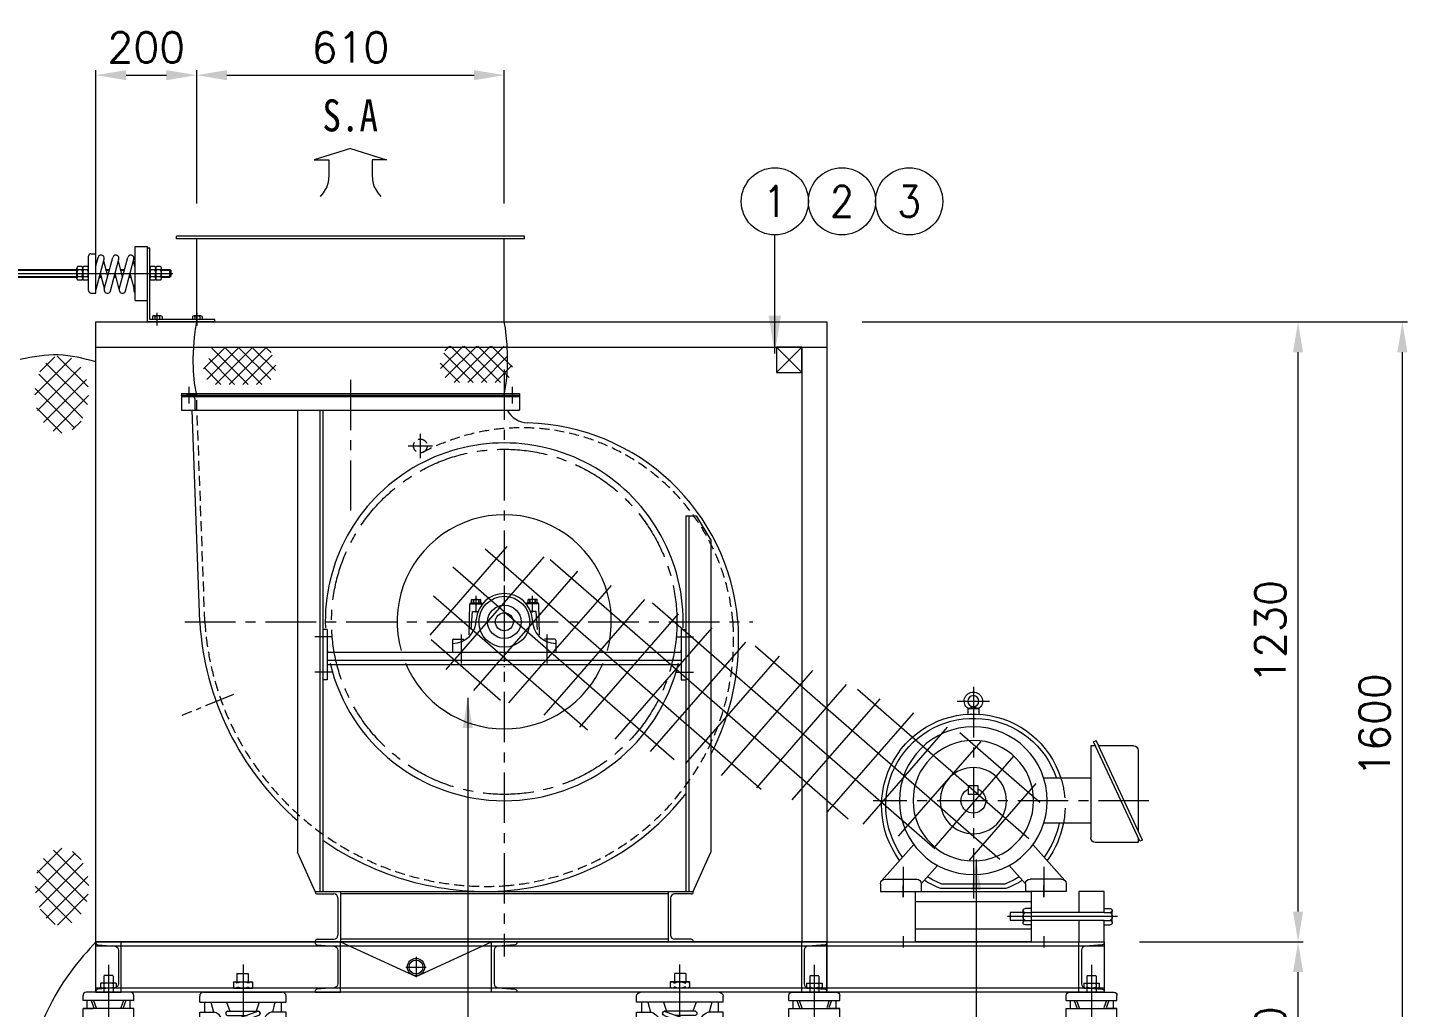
# Model space of a CAD drawing. Extents: x -122 to 18192, y -547 to 12454.
# Drawn here: x 5284 to 8020, y 2847 to 4791 of the extents above; entities that cross this region are included whole.
import ezdxf
from ezdxf.enums import TextEntityAlignment as Align

# ---------------------------------------------------------------- set-up
doc = ezdxf.new("R2010")
doc.units = 0
doc.header["$LTSCALE"] = 80
doc.header["$MEASUREMENT"] = 0
for name, pattern in [('CEN', [26, 20, -2, 2, -2]), ('CENTER', [2, 1.25, -0.25, 0.25, -0.25]), ('CENTER2', [1.125, 0.75, -0.125, 0.125, -0.125]), ('CENTERX2', [4, 2.5, -0.5, 0.5, -0.5]), ('HIDDEN', [0.375, 0.25, -0.125]), ('HIDDENX2', [0.75, 0.5, -0.25])]:
    doc.linetypes.add(name, pattern=pattern)
doc.layers.get('0').update_dxf_attribs({"linetype": 'CONTINUOUS', "lineweight": 18})
doc.layers.get('DEFPOINTS').update_dxf_attribs({"linetype": 'CONTINUOUS', "lineweight": 18})
for name, color, linetype, lineweight in [('12', 1, 'CENTER', 18), ('2', 2, 'HIDDENX2', 18), ('3', 2, 'CONTINUOUS', 18), ('ACT', 7, 'CONTINUOUS', 18), ('BASE', 7, 'CONTINUOUS', 18), ('CEN', 1, 'CEN', 18), ('CENTER', 1, 'CENTER', 18), ('DIM', 4, 'CONTINUOUS', 18), ('LIN', 2, 'CONTINUOUS', 18), ('NO', 2, 'CONTINUOUS', 18), ('OBJ', 7, 'CONTINUOUS', 18)]:
    doc.layers.add(name, color=color, linetype=linetype, lineweight=lineweight)
doc.styles.add('GSC', font='romans.shx', dxfattribs={"width": 0.8, "height": 4, "bigfont": 'ghs.shx'})
doc.styles.add('ITALICT', font='TXT', dxfattribs={"width": 0.95, "height": 3})
doc.styles.get("Standard").update_dxf_attribs({"font": 'txt.shx', "bigfont": '2hs.shx'})
doc.dimstyles.get("Standard").update_dxf_attribs({"dimscale": 0, "dimtxt": 60, "dimasz": 60, "dimexe": 10, "dimexo": 70, "dimgap": 25, "dimtad": 1, "dimdec": 0, "dimlfac": -1, "dimzin": 0, "dimdsep": 46, "dimtxsty": 'Standard', "dimcen": 0, "dimclrd": 1, "dimclre": 1, "dimadec": 0, "dimazin": 0, "dimtfac": 1, "dimtdec": 0, "dimtix": 1, "dimtmove": 1, "dimatfit": 2, "dimfxl": 0, "dimtolj": 1, "dimtzin": 0, "dimlwd": 5, "dimlwe": 5, "dimarcsym": 0})

# ---------------------------------------------------------------- blocks, each defined once
blk = doc.blocks.new('*D10')
at = {"color": 1, "linetype": 'Continuous', "lineweight": 5}
for p, q in [((7489, 2976.9), (7813.6, 2976.9)), ((7803.6, 2666.9), (7803.6, 2916.9)), ((7639, 2606.9), (7813.6, 2606.9))]:
    blk.add_line(p, q, dxfattribs=at)
at = {"color": 1, "linetype": 'Continuous'}
for points in [[(7793.6, 2916.9), (7813.6, 2916.9), (7803.6, 2976.9)], [(7793.6, 2666.9), (7813.6, 2666.9), (7803.6, 2606.9)]]:
    blk.add_solid(points, dxfattribs=at)
at = {"layer": 'DEFPOINTS', "color": 0, "linetype": 'Continuous'}
for p in [(7419, 2976.9), (7803.6, 2976.9), (7569, 2606.9)]:
    blk.add_point(p, dxfattribs=at)
at = {"color": 0, "linetype": 'Continuous', "insert": (7748.6, 2771.9), "char_height": 60, "attachment_point": 5, "rotation": 90}
blk.add_mtext('\\A1;370', dxfattribs=at)
blk = doc.blocks.new('*D11')
at = {"color": 1, "linetype": 'Continuous', "lineweight": 5}
for p, q in [((6939, 4206.9), (8020.5, 4206.9)), ((8010.5, 2666.9), (8010.5, 4146.9)), ((7639, 2606.9), (8020.5, 2606.9))]:
    blk.add_line(p, q, dxfattribs=at)
at = {"color": 1, "linetype": 'Continuous'}
for points in [[(8000.5, 4146.9), (8020.5, 4146.9), (8010.5, 4206.9)], [(8000.5, 2666.9), (8020.5, 2666.9), (8010.5, 2606.9)]]:
    blk.add_solid(points, dxfattribs=at)
at = {"layer": 'DEFPOINTS', "color": 0, "linetype": 'Continuous'}
for p in [(6869, 4206.9), (8010.5, 4206.9), (7569, 2606.9)]:
    blk.add_point(p, dxfattribs=at)
at = {"color": 0, "linetype": 'Continuous', "insert": (7955.5, 3406.9), "char_height": 60, "attachment_point": 5, "rotation": 90}
blk.add_mtext('\\A1;1600', dxfattribs=at)
blk = doc.blocks.new('*D34')
at = {"color": 1, "linetype": 'Continuous', "lineweight": 5}
for p, q in [((6939, 4206.9), (7813.6, 4206.9)), ((7803.6, 3036.9), (7803.6, 4146.9)), ((7489, 2976.9), (7813.6, 2976.9))]:
    blk.add_line(p, q, dxfattribs=at)
at = {"color": 1, "linetype": 'Continuous'}
for points in [[(7793.6, 4146.9), (7813.6, 4146.9), (7803.6, 4206.9)], [(7793.6, 3036.9), (7813.6, 3036.9), (7803.6, 2976.9)]]:
    blk.add_solid(points, dxfattribs=at)
at = {"layer": 'DEFPOINTS', "color": 0, "linetype": 'Continuous'}
for p in [(6869, 4206.9), (7803.6, 4206.9), (7419, 2976.9)]:
    blk.add_point(p, dxfattribs=at)
at = {"color": 0, "linetype": 'Continuous', "insert": (7748.6, 3591.9), "char_height": 60, "attachment_point": 5, "rotation": 90}
blk.add_mtext('\\A1;1230', dxfattribs=at)
blk = doc.blocks.new('HTR(FRONT)')
at = {"layer": 'CEN', "lineweight": 15}
for p, q in [((518, 106.6), (83.3, 106.6)), ((35.1, 3.1), (35.1, 28.3)), ((114.4, 3.1), (114.4, 28.3)), ((503.4, 3.1), (503.4, 28.3)), ((579.3, 3.1), (579.3, 28.3))]:
    blk.add_line(p, q, dxfattribs=at)
at = {"layer": 'DIM', "lineweight": 15}
for p, q in [((106, 112.8), (88, 112.8)), ((186.6, 112.8), (179.7, 112.8)), ((215.6, 112.8), (209.5, 112.8)), ((472.4, 112.8), (273.8, 112.8)), ((500.3, 112.8), (513.7, 112.8)), ((106, 100.4), (88, 100.4)), ((169.9, 100.4), (166.6, 100.4)), ((183.3, 100.4), (183, 100.4)), ((199.7, 100.4), (196.4, 100.4)), ((228.7, 100.4), (225.4, 100.4)), ((472.4, 100.4), (273.8, 100.4)), ((500.3, 100.4), (513.7, 100.4))]:
    blk.add_line(p, q, dxfattribs=at)
at = {"layer": 'LIN', "lineweight": 15}
for p, q in [((129.1, 156.3), (133.9, 156.3)), ((129.1, 15), (129.1, 156.3)), ((158.3, 160.2), (133.9, 160.2)), ((133.9, 10.2), (133.9, 160.2)), ((158.3, 53), (158.3, 160.2)), ((189.8, 75.1), (172.9, 138.1)), ((219.6, 75.1), (202.7, 138.1)), ((236.2, 121.4), (231.7, 138.1)), ((236.2, 67.6), (236.2, 145.6)), ((245.9, 145.6), (236.2, 145.6)), ((250.8, 72.5), (250.8, 140.7)), ((488.8, 156.3), (483.9, 156.3)), ((483.9, 10.2), (483.9, 156.3)), ((488.8, 15), (488.8, 156.3)), ((87, 111.8), (89.6, 114.4)), ((87, 101.4), (87, 111.8)), ((106, 114.4), (89.6, 114.4)), ((89.6, 98.8), (89.6, 114.4)), ((106, 96.5), (106, 116.7)), ((107.8, 120.1), (115.8, 120.1)), ((107.8, 113.3), (115.8, 113.3)), ((117.5, 96.5), (117.5, 116.7)), ((119.3, 120.1), (127.3, 120.1)), ((119.3, 113.3), (127.3, 113.3)), ((158.3, 118.4), (161.7, 131.1)), ((177.5, 71.8), (160.6, 134.8)), ((187, 114.4), (179.2, 114.4)), ((183.1, 99.9), (191.5, 131.1)), ((207.3, 71.8), (190.5, 134.8)), ((216, 114.4), (209, 114.4)), ((212.5, 101.3), (220.5, 131.1)), ((236.2, 72.5), (219.5, 134.8)), ((252.6, 120.1), (260.6, 120.1)), ((252.6, 113.3), (260.6, 113.3)), ((262.3, 96.5), (262.3, 116.7)), ((264.1, 120.1), (272.1, 120.1)), ((264.1, 113.3), (272.1, 113.3)), ((273.8, 96.5), (273.8, 116.7)), ((472.4, 114.4), (273.8, 114.4)), ((472.4, 96.5), (472.4, 116.7)), ((474.2, 120.1), (482.2, 120.1)), ((474.2, 113.3), (482.2, 113.3)), ((498.5, 120.1), (490.6, 120.1)), ((498.5, 113.3), (490.6, 113.3)), ((500.3, 96.5), (500.3, 116.7)), ((500.3, 114.4), (512, 114.4)), ((512, 98.8), (512, 114.4)), ((514.6, 111.8), (512, 114.4)), ((514.6, 101.4), (514.6, 111.8)), ((87, 101.4), (89.6, 98.8)), ((106, 98.8), (89.6, 98.8)), ((107.8, 99.9), (115.8, 99.9)), ((107.8, 93.1), (115.8, 93.1)), ((119.3, 99.9), (127.3, 99.9)), ((119.3, 93.1), (127.3, 93.1)), ((161, 75.1), (158.3, 85.2)), ((160.4, 77.3), (168.2, 106.6)), ((170.3, 98.8), (166.1, 98.8)), ((189.7, 75.5), (198, 106.6)), ((200.1, 98.8), (195.9, 98.8)), ((219.1, 76.9), (227.1, 106.6)), ((229.1, 98.8), (225, 98.8)), ((252.6, 99.9), (260.6, 99.9)), ((252.6, 93.1), (260.6, 93.1)), ((264.1, 99.9), (272.1, 99.9)), ((264.1, 93.1), (272.1, 93.1)), ((472.4, 98.8), (273.8, 98.8)), ((474.2, 99.9), (482.2, 99.9)), ((474.2, 93.1), (482.2, 93.1)), ((498.5, 99.9), (490.6, 99.9)), ((498.5, 93.1), (490.6, 93.1)), ((500.3, 98.8), (512, 98.8)), ((514.6, 101.4), (512, 98.8)), ((245.9, 67.6), (236.2, 67.6)), ((158.3, 53), (133.9, 53)), ((0, 15), (129.1, 15)), ((0, 10.2), (0, 15)), ((0, 10.2), (133.9, 10.2)), ((25.5, 21.2), (25.5, 15)), ((27.9, 22), (42.2, 22)), ((30.3, 21.2), (30.3, 15)), ((39.8, 21.2), (39.8, 15)), ((44.6, 21.2), (44.6, 15)), ((104.9, 21.2), (104.9, 15)), ((107.3, 22), (121.6, 22)), ((109.7, 21.2), (109.7, 15)), ((119.2, 21.2), (119.2, 15)), ((124, 21.2), (124, 15)), ((614.4, 10.2), (483.9, 10.2)), ((614.4, 15), (488.8, 15)), ((493.9, 21.2), (493.9, 15)), ((510.6, 22), (496.2, 22)), ((498.6, 21.2), (498.6, 15)), ((508.2, 21.2), (508.2, 15)), ((513, 21.2), (513, 15)), ((569.8, 21.2), (569.8, 15)), ((586.5, 22), (572.2, 22)), ((574.5, 21.2), (574.5, 15)), ((584.1, 21.2), (584.1, 15)), ((588.9, 21.2), (588.9, 15)), ((614.4, 10.2), (614.4, 15))]:
    blk.add_line(p, q, dxfattribs=at)
at = {"layer": 'LIN', "lineweight": 15, "extrusion": (0, 0, -1)}
for centre, major_axis, ratio, start_param, end_param in [((166.8, 136.5), (3.26, 5.66), 0.940173, 3.959121, 7.100714), ((196.6, 136.5), (3.26, 5.66), 0.940173, 3.959121, 7.100714), ((225.6, 136.5), (3.28, 5.65), 0.939855, 3.955239, 7.096831), ((245.9, 140.7), (3.44, 3.44), 1, -0.785398, 0.785398), ((119.8, 106.6), (-9.72, 9.72), 1, 4.984733, 6.010841), ((110.1, 116.7), (2.9, 2.9), 1, 2.960705, 4.893277), ((113.4, 116.7), (2.9, 2.9), 1, -0.180888, 1.751684), ((103.8, 106.6), (-9.72, 9.72), 1, 1.843141, 2.869248), ((131.3, 106.6), (-9.72, 9.72), 1, 4.984733, 6.010841), ((121.6, 116.7), (-2.9, 2.9), 1, 4.531501, 6.464073), ((125, 116.7), (2.9, 2.9), 1, -0.180888, 1.751684), ((115.3, 106.6), (-9.72, 9.72), 1, 1.843141, 2.869248), ((264.6, 106.6), (-9.72, 9.72), 1, 4.984733, 6.010841), ((254.9, 116.7), (-2.9, 2.9), 1, 4.531501, 6.464073), ((258.2, 116.7), (2.9, 2.9), 1, -0.180888, 1.751684), ((248.6, 106.6), (-9.72, 9.72), 1, 1.843141, 2.869248), ((276.1, 106.6), (-9.72, 9.72), 1, 4.984733, 6.010841), ((266.4, 116.7), (2.9, 2.9), 1, 2.960705, 4.893277), ((269.7, 116.7), (-2.9, 2.9), 1, 1.389909, 3.32248), ((260.1, 106.6), (-9.72, 9.72), 1, 1.843141, 2.869248), ((486.2, 106.6), (9.72, 9.72), 1, 3.413937, 4.440045), ((476.5, 116.7), (-2.9, 2.9), 1, 4.531501, 6.464073), ((479.8, 116.7), (-2.9, 2.9), 1, 1.389909, 3.32248), ((470.2, 106.6), (9.72, 9.72), 1, 0.272344, 1.298452), ((502.5, 106.6), (9.72, 9.72), 1, 3.413937, 4.440045), ((492.9, 116.7), (2.9, 2.9), 1, 2.960705, 4.893277), ((496.2, 116.7), (-2.9, 2.9), 1, 1.389909, 3.32248), ((486.6, 106.6), (9.72, 9.72), 1, 0.272344, 1.298452), ((110.1, 96.5), (2.9, 2.9), 1, 2.960705, 4.893277), ((113.4, 96.5), (2.9, 2.9), 1, -0.180888, 1.751684), ((121.6, 96.5), (-2.9, 2.9), 1, 4.531501, 6.464073), ((125, 96.5), (2.9, 2.9), 1, -0.180888, 1.751684), ((254.9, 96.5), (-2.9, 2.9), 1, 4.531501, 6.464073), ((258.2, 96.5), (-2.9, 2.9), 1, 1.389909, 3.32248), ((266.4, 96.5), (2.9, 2.9), 1, 2.960705, 4.893277), ((269.7, 96.5), (-2.9, 2.9), 1, 1.389909, 3.32248), ((476.5, 96.5), (-2.9, 2.9), 1, 4.531501, 6.464073), ((479.8, 96.5), (2.9, 2.9), 1, -0.180888, 1.751684), ((492.9, 96.5), (2.9, 2.9), 1, 2.960705, 4.893277), ((496.2, 96.5), (2.9, 2.9), 1, -0.180888, 1.751684), ((154.9, 73.4), (-4.48, 4.48), 1, 2.094395, 3.35719), ((183.7, 73.4), (3.28, 5.65), 0.939855, 0.813646, 3.955239), ((213.5, 73.4), (3.26, 5.66), 0.940173, 0.817528, 3.959121), ((245.9, 72.5), (-3.44, 3.44), 1, 2.356194, 3.926991), ((27.9, 18.4), (-2.59, 2.59), 1, 0.074986, 1.49581), ((35.1, 8.7), (9.42, 9.42), 1, -1.15217, -0.418626), ((42.2, 18.4), (-2.59, 2.59), 1, 0.074986, 1.49581), ((107.3, 18.4), (-2.59, 2.59), 1, 0.074986, 1.49581), ((114.4, 8.7), (9.42, 9.42), 1, -1.15217, -0.418626), ((121.6, 18.4), (-2.59, 2.59), 1, 0.074986, 1.49581), ((496.2, 18.4), (-2.59, 2.59), 1, 0.074986, 1.49581), ((503.4, 8.7), (9.42, 9.42), 1, -1.15217, -0.418626), ((510.6, 18.4), (-2.59, 2.59), 1, 0.074986, 1.49581), ((572.2, 18.4), (-2.59, 2.59), 1, 0.074986, 1.49581), ((579.3, 8.7), (9.42, 9.42), 1, -1.15217, -0.418626), ((586.5, 18.4), (-2.59, 2.59), 1, 0.074986, 1.49581)]:
    blk.add_ellipse(centre, major_axis=major_axis, ratio=ratio, start_param=start_param, end_param=end_param, dxfattribs=at)
blk = doc.blocks.new('*D45')
at = {"color": 1, "linetype": 'Continuous', "lineweight": 5}
for p, q in [((5419, 4276.9), (5419, 4706.7)), ((5479, 4696.7), (5559, 4696.7)), ((5619, 4441.9), (5619, 4706.7))]:
    blk.add_line(p, q, dxfattribs=at)
at = {"color": 1, "linetype": 'Continuous'}
for points in [[(5479, 4706.7), (5479, 4686.7), (5419, 4696.7)], [(5559, 4706.7), (5559, 4686.7), (5619, 4696.7)]]:
    blk.add_solid(points, dxfattribs=at)
at = {"layer": 'DEFPOINTS', "color": 0, "linetype": 'Continuous'}
for p in [(5619, 4696.7), (5619, 4371.9), (5419, 4206.9)]:
    blk.add_point(p, dxfattribs=at)
at = {"color": 0, "linetype": 'Continuous', "insert": (5519, 4751.7), "char_height": 60, "attachment_point": 5}
blk.add_mtext('\\A1;200', dxfattribs=at)
blk = doc.blocks.new('*D46')
at = {"color": 1, "linetype": 'Continuous', "lineweight": 5}
for p, q in [((5619, 4441.9), (5619, 4706.7)), ((5679, 4696.7), (6169.1, 4696.7)), ((6229.1, 4441.9), (6229.1, 4706.7))]:
    blk.add_line(p, q, dxfattribs=at)
at = {"color": 1, "linetype": 'Continuous'}
for points in [[(5679, 4706.7), (5679, 4686.7), (5619, 4696.7)], [(6169.1, 4706.7), (6169.1, 4686.7), (6229.1, 4696.7)]]:
    blk.add_solid(points, dxfattribs=at)
at = {"layer": 'DEFPOINTS', "color": 0, "linetype": 'Continuous'}
for p in [(6229.1, 4696.7), (5619, 4371.9), (6229.1, 4371.9)]:
    blk.add_point(p, dxfattribs=at)
at = {"color": 0, "linetype": 'Continuous', "insert": (5924, 4751.7), "char_height": 60, "attachment_point": 5}
blk.add_mtext('\\A1;610', dxfattribs=at)
blk = doc.blocks.new('22.0')
for p, q in [((0, 186.5), (-10.6, 182.8)), ((10.6, 182.8), (-10.6, 182.8)), ((-10.6, 182.8), (-10.6, 171.7)), ((10.6, 182.8), (0, 186.5)), ((10.6, 182.8), (10.6, 171.7)), ((-335.2, -78.2), (-243.4, 119.3)), ((-330.2, -80.5), (-238.4, 117)), ((-238.4, 117), (-243.4, 119.3)), ((-327, 99.5), (-327, -60.6)), ((-317.8, 108.7), (-248.4, 108.7)), ((-242.3, 108.7), (-233, 108.7)), ((-233, 108.7), (-233, -73.7)), ((-233, 44.6), (-139.7, 44.6)), ((9.3, 30.5), (-9.2, 30.5)), ((-9.2, 30.5), (-9.2, 12.1)), ((9.3, 12.1), (9.3, 30.5)), ((-9.2, 12.1), (9.3, 12.1)), ((-233, -44.6), (-139.7, -44.6)), ((-335.2, -78.2), (-330.2, -80.5)), ((-327, -73.7), (-327, -82.9)), ((-327, -82.9), (-242.3, -82.9)), ((-181.5, -158.2), (-118.3, -86.8)), ((181.5, -158.2), (118.3, -86.8)), ((-103.2, -164.7), (-71, -128.4)), ((103.2, -164.7), (71, -128.4)), ((-175, -155.5), (-112.4, -155.5)), ((175, -155.5), (112.4, -155.5)), ((-184.2, -164.7), (-184.2, -180)), ((-184.2, -180), (-103.2, -180)), ((-103.2, -164.7), (-103.2, -180)), ((-64.3, -174.3), (64.3, -174.3)), ((-62.6, -165.3), (62.6, -165.3)), ((103.2, -164.7), (103.2, -180)), ((184.2, -180), (103.2, -180)), ((184.2, -164.7), (184.2, -180))]:
    blk.add_line(p, q)
for centre, radius in [((0, 197.5), 11), ((0, 0), 146.7), ((0, 0), 119.6), ((0, 0), 65.6)]:
    blk.add_circle(centre, radius)
for centre, radius, start, end in [((0, 197.5), 18.1, 305.6333, 234.3667), ((0, -10), 182, 323.4691, 162.5533), ((0, -10), 173.5, 324.0614, 161.6701), ((-317.8, 99.5), 9.21, 90, 180), ((0, 0), 24.7, 112.4688, 67.3269), ((0, -10), 182, 190.9486, 216.5309), ((0, -10), 173.5, 191.4914, 215.9386), ((-242.3, -73.7), 9.21, 270, 0), ((-175, -164.7), 9.21, 90, 180), ((-112.4, -164.7), 9.21, 0, 90), ((0, -3.5), 182.5, 237.8142, 249.3839), ((0, -3.5), 173.5, 238.3043, 248.8506), ((0, -3.5), 173.5, 291.1494, 301.6957), ((0, -3.5), 182.5, 290.6161, 302.1858), ((112.4, -164.7), 9.21, 90, 180), ((175, -164.7), 9.21, 0, 90)]:
    blk.add_arc(centre, radius, start, end)
at = {"layer": '2'}
blk.add_arc((0, -10), 182, 162.5533, 190.9486, dxfattribs=at)
at = {"layer": '3', "linetype": 'CENTER'}
for p, q in [((0, 225.7), (0, -196)), ((31.9, 197.5), (-31.9, 197.5)), ((-348.3, 0), (198.6, 0)), ((-139.5, -131.2), (-139.5, -191.4)), ((139.5, -131.2), (139.5, -191.4))]:
    blk.add_line(p, q, dxfattribs=at)
blk = doc.blocks.new('18.5-0')
at = {"lineweight": 15}
for points in [[(-259.5, 58), (-259.5, 100), (-209.5, 100), (-209.5, 58)], [(-259.5, 58), (-116.8, 58)], [(-209.5, 42), (-209.5, 0), (-259.5, 0), (-259.5, 42)], [(-259.5, 42), (-116.8, 42)]]:
    blk.add_lwpolyline(points, dxfattribs=at)
at = {"linetype": 'ByBlock', "lineweight": 15}
blk.add_lwpolyline([(114.5, 100), (-114.5, 100), (-114.5, 0), (114.5, 0), (114.5, 100)], dxfattribs=at)
blk.add_lwpolyline([(114.5, 80), (-114.5, 80), (-114.5, 25), (114.5, 25)], close=True, dxfattribs=at)
at = {"layer": '3', "color": 4, "linetype": 'ByBlock'}
for p, q in [((-139.5, 88.5), (-139.5, 111.5)), ((139.5, 88.5), (139.5, 111.5)), ((-139.5, 11.5), (-139.5, -11.5)), ((139.5, 11.5), (139.5, -11.5))]:
    blk.add_line(p, q, dxfattribs=at)
at = {"layer": 'BASE', "lineweight": 15}
for p, q in [((-275.5, 42), (-275.5, 62)), ((-259.5, 66), (-271.5, 66)), ((-259.5, 58), (-271.5, 58)), ((-114.5, 66), (-102.5, 66)), ((-114.5, 66), (-114.5, 34)), ((-102.5, 58), (-114.5, 58)), ((-98.5, 62), (-98.5, 38)), ((-98.5, 58), (-73.3, 58)), ((-73.3, 58), (-73.3, 42)), ((-275.5, 38), (-275.5, 42)), ((-259.5, 42), (-271.5, 42)), ((-259.5, 34), (-271.5, 34)), ((-114.7, 34), (-102.7, 34)), ((-102.5, 42), (-114.5, 42)), ((-98.5, 42), (-73.3, 42))]:
    blk.add_line(p, q, dxfattribs=at)
for centre, radius, start, end in [((-271.5, 62), 4, 90, 270), ((-265.5, 50), 10, 126.8699, 233.1301), ((-102.5, 62), 4, 270, 90), ((-108.5, 50), 10, 306.8699, 53.1301), ((-271.5, 38), 4, 90, 270), ((-102.5, 38), 4, 270, 90)]:
    blk.add_arc(centre, radius, start, end, dxfattribs=at)
at = {"layer": 'CEN', "lineweight": 15}
blk.add_line((-286.2, 50), (-67.5, 50), dxfattribs=at)
at = {"linetype": 'Continuous'}
blk.add_blockref('22.0', (0, 280), dxfattribs=at)
blk = doc.blocks.new('SPRING MOUNT(def 50 FRONT)')
at = {"lineweight": 15}
for p, q in [((122.7, 222.2), (160.6, 222.2)), ((122.7, 222.2), (122.7, 209.6)), ((129.9, 238.5), (129.9, 222.3)), ((129.9, 238.5), (152, 238.5)), ((152, 238.5), (152, 222.3)), ((160.6, 222.2), (160.6, 209.6)), ((55.9, 181.7), (55.9, 193.7)), ((55.9, 181.7), (55.9, 193.7)), ((63.8, 201.7), (219.5, 201.7)), ((123.3, 209.6), (161.2, 209.6)), ((227.4, 181.7), (227.4, 193.7)), ((227.4, 181.7), (227.4, 193.7)), ((55.9, 181.7), (227.4, 181.7)), ((65.5, 181.7), (65.5, 162.1)), ((78.2, 181.7), (83.3, 162.1)), ((109.3, 181.7), (115.5, 163.7)), ((174, 181.7), (167.9, 163.7)), ((205.1, 181.7), (200.1, 162.1)), ((217.8, 181.7), (217.8, 162.1)), ((55.9, 68.1), (55.9, 162.1)), ((55.9, 162.1), (85.5, 162.1)), ((101.3, 140.9), (107.6, 64.8)), ((107.6, 160.5), (107.6, 158.7)), ((110, 140.3), (109.5, 138.8)), ((110, 140.2), (109.5, 138.8)), ((110.8, 163.7), (172.5, 163.7)), ((110.8, 155.5), (149.8, 155.5)), ((172.5, 163.7), (112.9, 142.3)), ((174.3, 123.3), (113.9, 142.2)), ((172.5, 155.5), (126.2, 138.4)), ((175.7, 160.5), (175.7, 158.7)), ((182.1, 140.9), (175.7, 64.8)), ((227.4, 162.1), (197.8, 162.1)), ((227.4, 162.1), (197.8, 162.1)), ((227.4, 68.1), (227.4, 162.1)), ((160.8, 119.4), (111.1, 134.9)), ((173.6, 123.4), (112.9, 104.1)), ((173.6, 115), (124.3, 100)), ((176.5, 120), (176.4, 118.2)), ((110.6, 102.1), (110.1, 100.6)), ((110.6, 102), (110.1, 100.5)), ((161, 77.7), (111.9, 96.5)), ((172.8, 80.4), (114.4, 104)), ((110.6, 64.5), (110.1, 63)), ((112, 59), (141.7, 59)), ((172.7, 80.4), (112.9, 66.5)), ((114.9, 58.5), (141.7, 58.5)), ((173, 58.5), (115.3, 58.5)), ((116, 67.1), (141.7, 67.1)), ((172.5, 67.1), (141.7, 67.1)), ((172.5, 59), (141.7, 59)), ((172.5, 58.5), (141.7, 58.5)), ((172.4, 72.2), (151.4, 67.1)), ((175.7, 77.3), (175.7, 75.4)), ((175.7, 64), (175.7, 62.1)), ((175.7, 63.5), (175.7, 61.7)), ((39, 52.3), (17.6, 52.3)), ((17.6, 31.7), (17.6, 52.3)), ((263.5, 42), (17.6, 42)), ((263.5, 31.7), (17.6, 31.7)), ((263.7, 52.3), (242.4, 52.3)), ((263.7, 52.3), (263.7, 31.7))]:
    blk.add_line(p, q, dxfattribs=at)
for centre, radius, start, end in [((126.6, 217.7), 4.47, 27.8855, 152.1145), ((141.7, 195.2), 27, 65.8105, 114.1895), ((156.7, 217.7), 4.48, 28.0312, 151.9688), ((63.8, 193.7), 7.9, 90, 180), ((126.6, 214), 4.47, 207.8855, 332.1145), ((141.7, 236.6), 27, 245.8105, 294.1895), ((156.7, 214), 4.48, 208.0312, 331.9688), ((219.5, 193.7), 7.9, 0, 90), ((219.5, 193.7), 7.9, 0, 90), ((77.6, 139.8), 23.7, 2.7593, 70.3922), ((110.8, 160.5), 3.16, 90, 180), ((110.8, 158.7), 3.16, 180, 270), ((112.5, 137.7), 3.16, 160.7604, 250.7604), ((112.5, 137.8), 3.16, 160.7604, 250.7604), ((113, 139.3), 3.2, 73.0374, 160.654), ((113, 139.2), 3.2, 73.0374, 160.654), ((172.5, 160.5), 3.16, 0, 90), ((172.5, 158.7), 3.16, 270, 0), ((205.7, 139.8), 23.7, 109.6078, 177.2407), ((112.6, 137.7), 3.17, 247.2939, 261.591), ((112.6, 137.8), 3.17, 247.2939, 261.591), ((173.2, 118.2), 3.16, 270, 0), ((173.4, 120.3), 3.16, 355.8918, 85.8918), ((113.1, 99.5), 3.16, 160.7604, 250.7604), ((113.1, 99.5), 3.16, 160.7604, 250.7604), ((113.6, 101), 3.2, 73.0374, 160.654), ((113.6, 100.9), 3.2, 73.0374, 160.654), ((113.2, 99.5), 3.17, 247.2939, 261.591), ((113.2, 99.4), 3.17, 247.2939, 261.591), ((40.1, 68.1), 15.8, 270, 0), ((115.3, 66.4), 7.9, 191.7194, 270), ((113.1, 61.9), 3.16, 160.7604, 250.7604), ((113.6, 63.4), 3.2, 98.9445, 160.654), ((113.2, 61.9), 3.17, 247.2939, 248.2755), ((172.6, 75.4), 3.16, 266.4469, 0), ((172.5, 64), 3.16, 0, 90), ((172.5, 62.1), 3.16, 270, 0), ((172.5, 61.7), 3.16, 270, 0), ((172.6, 77.3), 3.16, 0, 90), ((243.2, 68.1), 15.8, 180, 270)]:
    blk.add_arc(centre, radius, start, end, dxfattribs=at)
at = {"layer": '12', "lineweight": 15}
for p, q in [((17.6, 52.3), (17.6, 52.3)), ((263.7, 52.3), (263.7, 52.3))]:
    blk.add_line(p, q, dxfattribs=at)
at = {"layer": '3', "linetype": 'CENTERX2', "lineweight": 15}
blk.add_line((142.3, 256.5), (142.3, 5.2), dxfattribs=at)
blk = doc.blocks.new('SPRING MOUNT(def 50 SIDE)')
at = {"lineweight": 15}
for p, q in [((94.2, 220.9), (63.3, 220.9)), ((63.3, 220.9), (63.3, 210.6)), ((87.8, 236.1), (69.8, 236.1)), ((69.8, 234.6), (69.8, 202.7)), ((87.8, 234.6), (87.8, 202.7)), ((94.2, 220.9), (94.2, 210.6)), ((28.3, 186.5), (28.3, 196.3)), ((122.8, 202.7), (34.7, 202.7)), ((94.2, 210.6), (63.3, 210.6)), ((129.2, 186.5), (129.2, 196.3)), ((129.2, 186.5), (28.3, 186.5)), ((129.2, 170.6), (28.3, 170.6)), ((28.3, 170.6), (48.1, 170.6)), ((28.3, 67.4), (28.3, 170.6)), ((36.1, 186.5), (36.1, 170.6)), ((44.6, 186.5), (49.6, 171.8)), ((49.2, 186.5), (54.1, 171.9)), ((108.4, 186.5), (103.4, 171.9)), ((113, 186.5), (107.9, 171.8)), ((121.4, 186.5), (121.4, 170.6)), ((129.2, 67.4), (129.2, 170.6)), ((15.4, 54.6), (15.4, 32.7)), ((15.4, 43.7), (142.1, 43.7)), ((15.4, 32.7), (142.1, 32.7)), ((142.1, 32.7), (142.1, 54.6))]:
    blk.add_line(p, q, dxfattribs=at)
for centre, radius, start, end in [((66.6, 217.3), 3.64, 28.0312, 151.9688), ((78.8, 199), 22, 65.8105, 114.1895), ((91, 217.3), 3.63, 27.8855, 152.1145), ((34.7, 196.3), 6.42, 90, 180), ((34.7, 196.3), 6.42, 90, 180), ((66.6, 214.3), 3.64, 208.0312, 331.9688), ((78.8, 232.6), 22, 245.8105, 294.1895), ((91, 214.3), 3.63, 207.8855, 332.1145), ((122.8, 196.3), 6.42, 0, 90), ((15.4, 67.4), 12.8, 270, 0), ((142.1, 67.4), 12.8, 180, 270)]:
    blk.add_arc(centre, radius, start, end, dxfattribs=at)
at = {"layer": '3', "linetype": 'CENTERX2', "lineweight": 15}
blk.add_line((78.8, 257.2), (78.8, 5), dxfattribs=at)

msp = doc.modelspace()

# ---------------------------------------------------------------- hatches: boundary and pattern name
at = {"linetype": 'ByBlock'}
h = msp.add_hatch(dxfattribs=at)
h.set_pattern_fill('ANSI37', color=256, scale=550, angle=3.9434, style=0)
h.set_pattern_definition([(48.9434, (-281.616, 4653.56), (-51.8417, 45.1553), []), (138.9434, (-281.616, 4653.56), (-45.1553, -51.8417), [])])
edge = h.paths.add_edge_path()
edge.add_line((6181.3, 3470.4), (7141.5, 3142))
edge.add_arc((7177.9, 3249.8), 113.8, 251.3831, 426.8414)
edge.add_line((7222.6, 3354.5), (6287.7, 3749.2))
edge.add_arc((6229, 3611.9), 149.3, 66.8414, 251.3831)
at = {"layer": '2', "linetype": 'Continuous'}
h = msp.add_hatch(dxfattribs=at)
h.set_pattern_fill('ANSI37', color=256, scale=153.425, style=0)
h.set_pattern_definition([(135, (12523.598, -251.08), (13.56098, 13.56098), []), (45, (12523.598, -251.08), (13.56098, -13.56098), [])])
h.paths.add_polyline_path([(5638.4, 4126.4), (5642.9, 4134.5), (5646.6, 4143.9), (5648.1, 4155.2), (5763.4, 4155.2), (5777.9, 4115.5), (5760.7, 4083.1), (5648.2, 4083.1), (5637.6, 4094.2), (5632.6, 4103.5), (5632, 4111.5), (5634.4, 4118.9)])
h = msp.add_hatch(dxfattribs=at)
h.set_pattern_fill('ANSI37', color=256, scale=153.425, style=0)
h.set_pattern_definition([(45, (-645.634, -247.308), (-13.56098, 13.56098), []), (135, (-645.634, -247.308), (-13.56098, -13.56098), [])])
h.paths.add_polyline_path([(6239.5, 4130.2), (6235, 4138.3), (6231.4, 4147.7), (6229.9, 4159), (6114.5, 4159), (6100, 4119.3), (6117.3, 4086.9), (6229.8, 4086.9), (6240.4, 4098), (6245.3, 4107.2), (6246, 4115.3), (6243.6, 4122.7)])
at = {"layer": 'ACT', "linetype": 'Continuous'}
h = msp.add_hatch(dxfattribs=at)
h.set_pattern_fill('ANSI37', color=256, scale=8, angle=-90, style=0)
h.set_pattern_definition([(315, (2053.951, 9654.542), (17.96051, 17.96051), []), (45, (2053.951, 9654.542), (-17.96051, 17.96051), [])])
edge = h.paths.add_edge_path()
edge.add_ellipse((5351.3, 4063.3), major_axis=(0, 76.9), ratio=0.691358, start_angle=0, end_angle=360)
h = msp.add_hatch(dxfattribs=at)
h.set_pattern_fill('ANSI37', color=256, scale=8, angle=-90, style=0)
h.set_pattern_definition([(45, (2054.351, -2505.27), (17.96051, -17.96051), []), (315, (2054.351, -2505.27), (-17.96051, -17.96051), [])])
edge = h.paths.add_edge_path()
edge.add_ellipse((5351.7, 3085.9), major_axis=(0, -76.9), ratio=0.691358, start_angle=0, end_angle=360, ccw=False)

# ---------------------------------------------------------------- linework, layer by layer
at = {"linetype": 'Continuous'}
for p, q in [((6269, 4376.9), (5579, 4376.9)), ((5579, 4371.9), (5579, 4376.9)), ((6269, 4371.9), (5579, 4371.9)), ((5619, 4206.9), (5619, 4371.9)), ((6229, 4206.9), (6229, 4371.9)), ((6269, 4371.9), (6269, 4376.9)), ((6769, 4106.9), (6819, 4156.9)), ((6819, 4106.9), (6769, 4156.9)), ((6819, 4156.9), (6869, 4156.9))]:
    msp.add_line(p, q, dxfattribs=at)
at = {"color": 1, "linetype": 'CENTER'}
for p, q in [((6229, 4112.8), (6229, 2947.5)), ((5603.5, 4078.5), (5603.5, 4045.3)), ((5924, 4092.2), (5924, 3833)), ((6244.5, 4078.5), (6244.5, 4045.3)), ((5595.7, 3611.9), (6722.3, 3611.9)), ((5887.3, 3581.9), (5853.5, 3581.9)), ((6570.6, 3581.9), (6604.5, 3581.9)), ((5887.3, 3511.9), (5853.5, 3511.9)), ((6570.6, 3511.9), (6604.5, 3511.9))]:
    msp.add_line(p, q, dxfattribs=at)
for p, q in [((5589, 4064.9), (5589, 4031.9)), ((5589, 4064.9), (6259, 4064.9)), ((5589, 4061.9), (6259, 4061.9)), ((5589, 4058.9), (6259, 4058.9)), ((6259, 4064.9), (6259, 4031.9)), ((5589, 4031.9), (6259, 4031.9)), ((5625.1, 3611.6), (5609.7, 4031.9)), ((6589, 3822.4), (6609.5, 3822.4)), ((6609.5, 3822.4), (6639, 3774.2)), ((5878, 3596.9), (5869, 3596.9)), ((5878, 3596.9), (5878, 3496.9)), ((6580, 3596.9), (6580, 3496.9)), ((6580, 3596.9), (6589, 3596.9)), ((5878, 3551.9), (6580, 3551.9)), ((5878, 3535.9), (6580, 3535.9)), ((5878, 3526.9), (6580, 3526.9)), ((5878, 3496.9), (5869, 3496.9)), ((6580, 3496.9), (6589, 3496.9)), ((5854, 3076.9), (5819, 3155)), ((6604, 3076.9), (6639, 3155)), ((5854, 3076.9), (6604, 3076.9)), ((5854, 3076.9), (5854, 3076.9)), ((5858.5, 3076.9), (5858.5, 3076.9)), ((5904, 3076.9), (5904, 2976.9)), ((6554, 3071.9), (5904, 3071.9)), ((6554, 3076.9), (6554, 2976.9)), ((6599.5, 3076.9), (6599.5, 3076.9)), ((6604, 3076.9), (6604, 3076.9)), ((5854, 2976.9), (6504, 2976.9)), ((6554, 2981.9), (5904, 2981.9)), ((5904, 2976.9), (6054, 2908)), ((6054, 2908), (6204, 2976.9))]:
    msp.add_line(p, q)
at = {"color": 3, "linetype": 'HIDDEN'}
for p, q in [((5619, 4061.9), (5589, 4061.9)), ((5589, 4060.9), (5589, 4061.9)), ((5610, 4058.9), (5591, 4058.9)), ((5616, 4033.9), (5616, 4052.9)), ((5619, 4031.9), (5619, 4061.9)), ((5619, 4031.9), (5618, 4031.9)), ((5635.1, 3611.9), (5619.7, 4031.9))]:
    msp.add_line(p, q, dxfattribs=at)
at = {"color": 7, "linetype": 'Continuous'}
for p, q in [((5819, 4031.9), (5819, 3155)), ((5863, 4031.9), (5863, 3076.9)), ((5869, 4031.9), (5869, 3076.9)), ((6589, 3822.4), (6589, 3076.9)), ((6595, 3822.4), (6595, 3076.9)), ((6639, 3774.2), (6639, 3155)), ((5854, 3076.9), (5854, 3075.9)), ((5858, 3071.9), (5891, 3071.9)), ((6600, 3071.9), (6567, 3071.9)), ((6604, 3076.9), (6604, 3075.9)), ((5899, 3063.9), (5899, 2989.9)), ((6559, 3063.9), (6559, 2989.9)), ((5854, 2977.9), (5854, 2976.9)), ((5858, 2981.9), (5891, 2981.9)), ((6600, 2981.9), (6567, 2981.9)), ((6604, 2977.9), (6604, 2976.9))]:
    msp.add_line(p, q, dxfattribs=at)
at = {"color": 1}
for p, q in [((6062.6, 3936.9), (6062.6, 3984.9)), ((6038.6, 3960.9), (6086.6, 3960.9)), ((6134.7, 3611.9), (6323.7, 3611.9))]:
    msp.add_line(p, q, dxfattribs=at)
at = {"color": 1, "linetype": 'CENTER2'}
for p, q in [((6229, 3684.2), (6229, 3522)), ((6173.2, 3630.6), (6173.2, 3663.7)), ((6285.2, 3630.6), (6285.2, 3663.7)), ((5692.1, 3467.6), (5589.6, 3425.8))]:
    msp.add_line(p, q, dxfattribs=at)
for points in [[(5619, 4061.9), (5614.5, 4085.5), (5612.4, 4110), (5612.1, 4134.3), (5613.1, 4157), (5614.9, 4176.9), (5616.8, 4192.7), (5618.3, 4203.2), (5619, 4206.9)], [(6229, 4061.9), (6233.5, 4089.2), (6235.6, 4115.5), (6235.8, 4140), (6234.8, 4161.9), (6233.1, 4180.4), (6231.2, 4194.6), (6229.6, 4203.7), (6229, 4206.9)]]:
    msp.add_lwpolyline(points)
at = {"linetype": 'Continuous'}
for points in [[(6819, 2976.9), (5419, 2976.9), (5419, 4156.9), (6819, 4156.9)], [(6819, 4156.9), (6769, 4156.9), (6769, 4106.9), (6819, 4106.9)], [(6869, 2876.9), (5419, 2876.9), (5419, 2976.9), (6869, 2976.9)], [(6869, 2884.9), (5419, 2884.9), (5419, 2968.9), (6869, 2968.9)], [(7419, 2876.9), (6869, 2876.9), (6869, 2976.9), (7419, 2976.9)], [(7419, 2884.9), (6869, 2884.9), (6869, 2968.9), (7419, 2968.9)]]:
    msp.add_lwpolyline(points, close=True, dxfattribs=at)
for points in [[(5469, 2976.9), (5419, 2976.9), (5419, 2975.1, 0.388879), (5422.6, 2971.1), (5456.7, 2968.1, -0.388879), (5464, 2960.1), (5464, 2893.7, -0.388879), (5456.7, 2885.8), (5422.6, 2882.8, 0.388879), (5419, 2878.8), (5419, 2876.9), (5469, 2876.9), (5469, 2976.9)], [(5904, 2976.9), (5854, 2976.9), (5854, 2975.1, 0.388879), (5857.6, 2971.1), (5891.7, 2968.1, -0.388879), (5899, 2960.1), (5899, 2893.7, -0.388879), (5891.7, 2885.8), (5857.6, 2882.8, 0.388879), (5854, 2878.8), (5854, 2876.9), (5904, 2876.9), (5904, 2976.9)], [(6204, 2976.9), (6254, 2976.9), (6254, 2975.1, -0.388879), (6250.3, 2971.1), (6216.3, 2968.1, 0.388879), (6209, 2960.1), (6209, 2893.7, 0.388879), (6216.3, 2885.8), (6250.3, 2882.8, -0.388879), (6254, 2878.8), (6254, 2876.9), (6204, 2876.9), (6204, 2976.9)], [(6819, 2976.9), (6869, 2976.9), (6869, 2975.1, -0.388879), (6865.3, 2971.1), (6831.3, 2968.1, 0.388879), (6824, 2960.1), (6824, 2893.7, 0.388879), (6831.3, 2885.8), (6865.3, 2882.8, -0.388879), (6869, 2878.8), (6869, 2876.9), (6819, 2876.9), (6819, 2976.9)], [(7369, 2976.9), (7419, 2976.9), (7419, 2975.1, -0.388879), (7415.3, 2971.1), (7381.3, 2968.1, 0.388879), (7374, 2960.1), (7374, 2893.7, 0.388879), (7381.3, 2885.8), (7415.3, 2882.8, -0.388879), (7419, 2878.8), (7419, 2876.9), (7369, 2876.9), (7369, 2976.9)]]:
    msp.add_lwpolyline(points, format="xyb", dxfattribs=at)
at = {"color": 3, "linetype": 'HIDDEN'}
msp.add_circle((6062.6, 3960.9), 13.6, dxfattribs=at)
at = {"color": 1, "linetype": 'CENTER'}
msp.add_circle((6229, 3611.9), 342.5, dxfattribs=at)
at = {"linetype": 'Continuous'}
for radius in [17, 13.8]:
    msp.add_circle((6054, 2926.9), radius, dxfattribs=at)
at = {"color": 3, "linetype": 'HIDDEN'}
for centre, radius, start, end in [((5591, 4060.9), 2, 180, 270), ((5610, 4052.9), 6, 0, 90), ((5618, 4033.9), 2, 180, 270), ((6264, 3576.9), 420, 4.7802, 117.6768), ((6194, 3646.9), 560, 183.5833, 273.5833), ((6194, 3576.9), 490, 274.096, 4.096)]:
    msp.add_arc(centre, radius, start, end, dxfattribs=at)
for centre, radius, start, end in [((6277, 4054.8), 48, 208.3908, 268.4416), ((6264, 3576.9), 430, 4.7802, 88.4416), ((6229, 3611.9), 355, 358.0306, 181.9694), ((6229, 3611.9), 212.5, 344.3847, 195.6153), ((6194, 3646.9), 570, 183.5833, 228.8605), ((6194, 3576.9), 500, 332.8732, 4.096), ((6229, 3609.1), 355, 188.6092, 189.2723), ((6229, 3609.1), 355, 350.7277, 351.3908), ((6229, 3611.9), 355, 193.3883, 346.6117), ((6229, 3611.9), 212.5, 202.757, 337.243), ((6194, 3576.9), 500, 274.014, 322.1855), ((6194, 3646.9), 570, 235.2375, 273.5204)]:
    msp.add_arc(centre, radius, start, end)
at = {"color": 7, "linetype": 'Continuous'}
for centre, radius, start, end in [((5858, 3075.9), 4, 180, 270), ((5891, 3063.9), 8, 0, 90), ((6567, 3063.9), 8, 90, 180), ((6600, 3075.9), 4, 270, 0), ((5891, 2989.9), 8, 270, 0), ((6567, 2989.9), 8, 180, 270), ((5858, 2977.9), 4, 90, 180), ((6600, 2977.9), 4, 0, 90)]:
    msp.add_arc(centre, radius, start, end, dxfattribs=at)
at = {"layer": '2', "linetype": 'Continuous'}
msp.add_lwpolyline([(6869, 2976.9), (5419, 2976.9), (5419, 4206.9), (6869, 4206.9)], close=True, dxfattribs=at)
at = {"layer": 'ACT', "color": 4, "linetype": 'Continuous'}
for centre in [(6765.8, 4446.3), (6899, 4446.3), (7032.2, 4446.3)]:
    msp.add_circle(centre, 66.6, dxfattribs=at)
at = {"layer": 'ACT', "linetype": 'Continuous'}
for points in [[(5419, 4128.1), (5344.5, 4141.5), (5269, 4132.7)], [(5419, 2976.9), (5371.9, 2921.6), (5269, 2706.9)]]:
    msp.add_spline(points, degree=3, dxfattribs=at)
at = {"layer": 'CENTER', "linetype": 'Continuous'}
for p, q in [((6054, 2946.9), (6054, 2906.9)), ((6034, 2926.9), (6074, 2926.9))]:
    msp.add_line(p, q, dxfattribs=at)
at = {"layer": 'NO'}
for points in [[(5924, 4551.4), (5852.3, 4528.8), (5880.9, 4528.8, -1.825411)], [(5924, 4551.4), (5852.3, 4528.8), (5880.9, 4528.8, -1.825411)], [(5924, 4551.4), (5852.3, 4528.8), (5880.9, 4528.8, -1.825411)], [(5924, 4551.4), (5995.7, 4528.8), (5967.2, 4528.8, 1.825411)], [(5924, 4551.4), (5995.7, 4528.8), (5967.2, 4528.8, 1.825411)], [(5924, 4551.4), (5995.7, 4528.8), (5967.2, 4528.8, 1.825411)]]:
    msp.add_lwpolyline(points, format="xyb", dxfattribs=at)
for points in [[(5880.9, 4528.8), (5881, 4511.9), (5881, 4499), (5880.4, 4489.1), (5879.2, 4481.5), (5877.1, 4475.2), (5874, 4469.5), (5869.6, 4463.4), (5863.7, 4456.2)], [(5880.9, 4528.8), (5881, 4511.9), (5881, 4499), (5880.4, 4489.1), (5879.2, 4481.5), (5877.1, 4475.2), (5874, 4469.5), (5869.6, 4463.4), (5863.7, 4456.2)], [(5880.9, 4528.8), (5881, 4511.9), (5881, 4499), (5880.4, 4489.1), (5879.2, 4481.5), (5877.1, 4475.2), (5874, 4469.5), (5869.6, 4463.4), (5863.7, 4456.2)], [(5967.2, 4528.8), (5967, 4511.9), (5967.1, 4499), (5967.6, 4489.1), (5968.8, 4481.5), (5970.9, 4475.2), (5974, 4469.5), (5978.4, 4463.4), (5984.3, 4456.2)], [(5967.2, 4528.8), (5967, 4511.9), (5967.1, 4499), (5967.6, 4489.1), (5968.8, 4481.5), (5970.9, 4475.2), (5974, 4469.5), (5978.4, 4463.4), (5984.3, 4456.2)], [(5967.2, 4528.8), (5967, 4511.9), (5967.1, 4499), (5967.6, 4489.1), (5968.8, 4481.5), (5970.9, 4475.2), (5974, 4469.5), (5978.4, 4463.4), (5984.3, 4456.2)]]:
    msp.add_lwpolyline(points, dxfattribs=at)
at = {"layer": 'OBJ'}
for p, q in [((6159.2, 3586), (6161.1, 3647.8)), ((6161.1, 3647.8), (6186.2, 3647.8)), ((6162, 3649.5), (6184.4, 3649.5)), ((6162, 3647.8), (6162, 3649.5)), ((6164.2, 3656.2), (6164.8, 3656.4)), ((6164.2, 3649.5), (6164.2, 3656.2)), ((6164.8, 3656.4), (6181.7, 3656.4)), ((6168, 3656.4), (6168, 3650.7)), ((6168, 3649.5), (6168, 3655.3)), ((6178.4, 3656.4), (6178.4, 3650.7)), ((6178.4, 3649.5), (6178.4, 3655.3)), ((6182.3, 3656.2), (6181.7, 3656.4)), ((6182.3, 3649.5), (6182.3, 3656.2)), ((6184.4, 3647.8), (6184.4, 3649.5)), ((6297.4, 3647.8), (6272.3, 3647.8)), ((6274, 3647.8), (6274, 3649.5)), ((6296.5, 3649.5), (6274, 3649.5)), ((6276.2, 3656.2), (6276.8, 3656.4)), ((6276.2, 3649.5), (6276.2, 3656.2)), ((6293.7, 3656.4), (6276.8, 3656.4)), ((6280.1, 3656.4), (6280.1, 3650.7)), ((6280.1, 3649.5), (6280.1, 3655.3)), ((6290.4, 3656.4), (6290.4, 3650.7)), ((6290.4, 3649.5), (6290.4, 3655.3)), ((6294.3, 3656.2), (6293.7, 3656.4)), ((6294.3, 3649.5), (6294.3, 3656.2)), ((6296.5, 3647.8), (6296.5, 3649.5)), ((6299.2, 3586), (6297.4, 3647.8)), ((6163.1, 3596.9), (6166.3, 3632.2)), ((6166.3, 3632.2), (6177, 3632.2)), ((6292.1, 3632.2), (6281.5, 3632.2)), ((6295.3, 3596.9), (6292.1, 3632.2)), ((6126.5, 3575.7), (6126.5, 3568.8)), ((6126.5, 3568.8), (6126.5, 3551.9)), ((6128.2, 3577.4), (6149, 3577.4)), ((6329.8, 3577.4), (6309, 3577.4)), ((6331.5, 3575.7), (6331.5, 3568.8)), ((6331.5, 3568.8), (6331.5, 3551.9)), ((6126.5, 3551.9), (6331.5, 3551.9))]:
    msp.add_line(p, q, dxfattribs=at)
at = {"layer": 'OBJ', "color": 1, "linetype": 'CENTER'}
for p, q in [((6144, 3529.4), (6144, 3586.4)), ((6314, 3529.4), (6314, 3586.4))]:
    msp.add_line(p, q, dxfattribs=at)
at = {"layer": 'OBJ'}
for radius in [50.6, 33.1, 17.9]:
    msp.add_circle((6229.2, 3611.9), radius, dxfattribs=at)
for centre, radius, start, end in [((6229.2, 3611.9), 56.1, 4.8967, 175.1033), ((6156.3, 3612.4), 44.4, 74.7354, 79.8666), ((6173.2, 3640.4), 15.7, 70.8146, 109.1854), ((6190.1, 3612.4), 44.4, 100.1334, 105.2646), ((6268.4, 3612.4), 44.4, 74.7354, 79.8666), ((6285.2, 3640.4), 15.7, 70.8146, 109.1854), ((6302.1, 3612.4), 44.4, 100.1334, 105.2646), ((6125.9, 3616.3), 47.5, 270.7065, 0.5235), ((6332.1, 3616.3), 47.5, 179.4765, 269.2935), ((6128.2, 3575.7), 1.73, 90, 180), ((6329.8, 3575.7), 1.73, 0, 90)]:
    msp.add_arc(centre, radius, start, end, dxfattribs=at)

# ---------------------------------------------------------------- block references
at = {"linetype": 'Continuous', "xscale": -1}
for name, p in [('18.5-0', (7159.5, 2976.9)), ('SPRING MOUNT(def 50 FRONT)', (6718.9, 2675.3)), ('SPRING MOUNT(def 50 SIDE)', (6922.7, 2674.2)), ('SPRING MOUNT(def 50 SIDE)', (7472.7, 2674.2))]:
    msp.add_blockref(name, p, dxfattribs=at)
at = {"linetype": 'Continuous'}
for name, p in [('SPRING MOUNT(def 50 SIDE)', (5365.2, 2674.2)), ('SPRING MOUNT(def 50 FRONT)', (5569, 2675.3))]:
    msp.add_blockref(name, p, dxfattribs=at)
at = {"layer": 'ACT', "linetype": 'Continuous', "xscale": -1}
msp.add_blockref('HTR(FRONT)', (5655.2, 4196.8), dxfattribs=at)

# ---------------------------------------------------------------- texts
at = {"style": 'GSC', "width": 0.9}
for s, p in [('1', (6765.8, 4446.3)), ('2', (6899, 4446.3)), ('3', (7032.2, 4446.3))]:
    msp.add_text(s, height=61.4, dxfattribs=at).set_placement(p, align=Align.MIDDLE)
at = {"layer": 'DIM', "color": 4, "linetype": 'ByBlock', "style": 'ITALICT', "width": 0.85}
msp.add_text('S.A', height=63.55, dxfattribs=at).set_placement((5923.5, 4616.9), align=Align.MIDDLE_CENTER)

# ---------------------------------------------------------------- dimensions: what is measured, and where the dimension line sits
at = {"linetype": 'Continuous'}
for base, p1, p2, picture, middle in [((5619, 4696.7), (5419, 4206.9), (5619, 4371.9), '*D45', (5519, 4751.7)), ((6229.1, 4696.7), (5619, 4371.9), (6229.1, 4371.9), '*D46', (5924, 4751.7))]:
    dim = msp.add_linear_dim(base=base, p1=p1, p2=p2, dimstyle='Standard', override={"dimscale": 1}, dxfattribs=at)
    dim.commit()
    dim.dimension.update_dxf_attribs({"geometry": picture, "text_midpoint": middle})
for base, p1, picture, middle in [((8010.5, 4206.9), (7569, 2606.9), '*D11', (7955.5, 3406.9)), ((7803.6, 4206.9), (7419, 2976.9), '*D34', (7748.6, 3591.9))]:
    dim = msp.add_linear_dim(base=base, p1=p1, p2=(6869, 4206.9), angle=90, dimstyle='Standard', override={"dimscale": 1}, dxfattribs=at)
    dim.commit()
    dim.dimension.update_dxf_attribs({"geometry": picture, "text_midpoint": middle})
dim = msp.add_linear_dim(base=(7803.6, 2976.9), p1=(7569, 2606.9), p2=(7419, 2976.9), angle=90, dimstyle='Standard', override={"dimscale": 1}, dxfattribs=at)
dim.commit()
dim.dimension.update_dxf_attribs({"geometry": '*D10', "text_midpoint": (7803.6, 2771.9), "dimtype": 160})

# ---------------------------------------------------------------- leaders
for points in [[(6156.6, 3461), (6156.6, 2327.8)], [(7165.3, 3140), (7165.3, 2327.8)]]:
    msp.add_leader(points, dimstyle='Standard', override={"dimscale": 1}, dxfattribs=at)
at = {"layer": 'ACT', "linetype": 'Continuous'}
msp.add_leader([(6765.6, 4144.6), (6765.6, 4379.7)], dimstyle='Standard', override={"dimscale": 1.5, "dimtxt": 50, "dimasz": 50, "dimexe": 10, "dimexo": 25, "dimgap": 35, "dimtad": 1, "dimtih": 0, "dimdec": 0, "dimdsep": 0, "dimclrd": 1, "dimclre": 1, "dimtdec": 0, "dimtix": 1, "dimtofl": 1, "dimlwd": 5, "dimlwe": 5}, dxfattribs=at)

doc.saveas('drawing.dxf')
